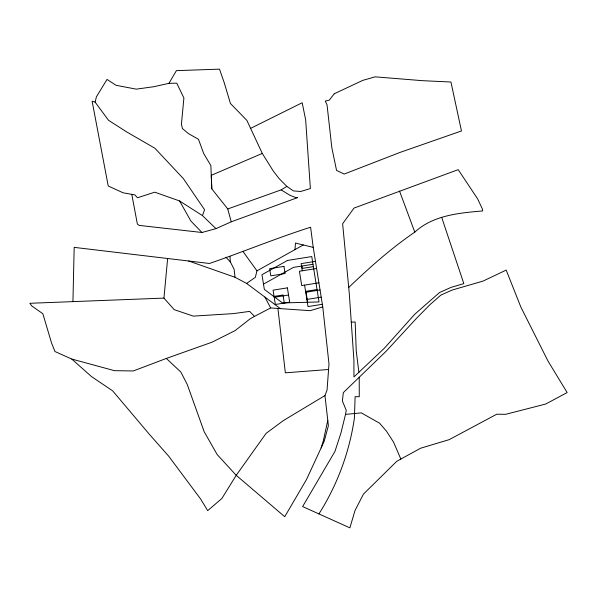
<?xml version="1.0" encoding="UTF-8"?>
<svg xmlns="http://www.w3.org/2000/svg" width="597" height="597" viewBox="0 0 597 597"><rect width="100%" height="100%" fill="white"/><g stroke="black" fill="none" stroke-linecap="round" stroke-linejoin="round"><path stroke-width="0.9" d="M72.938 301.619L74.177 247.367L209.443 263.486C243.278 251.815 276.426 238.106 310.604 227.218L313.224 247.367L322.761 306.895L328.992 363.931L327.044 390.162L324.969 395.565L328.387 425.721L324.156 441.377L306.448 479.63L284.739 516.703L236.218 475.309L217.159 454.548L204.181 431.735L187.219 384.378L180.854 372.058L166.347 358.439L133.295 370.961L114.475 370.67L71.759 359.051L54.976 351.536L51.596 343.133L42.85 313.731L31.79 305.97L29.85 303.291L163.944 298.104L174.197 309.642L193.264 316.119L233.196 313.626L249.65 311.395L254.494 316.373L270.642 307.948L310.149 310.679L322.761 306.895M294.985 249.613L295.463 243.054L313.224 247.367M163.944 298.104L167.638 258.501M327.783 420.348L323.313 440.855L321.119 447.937M345.521 414.385L346.253 410.363L342.394 400.975L343.32 392.632L386.169 351.2L416.631 318.179L430.168 304.492L440.87 295.09L452.093 290.075L483.07 281.083L506.189 270.075L520.845 307.045L548.009 361.066L567.15 392.565L545.673 404.05L505.584 414.333L496.771 414.199L449.205 439.638L420.691 448.19L396.848 461.235L363.469 494.085L355.021 510.51L349.879 527.852L302.627 506.569L334.939 451.422L340.887 433.206L345.521 414.385L361.319 412.878L379.528 423.169L386.513 431.213L393.52 442.078L400.841 459.056M215.972 228.636L202.465 215.621L204.57 209.748L183.398 178.652L154.966 148.287L126.564 131.847L108.512 120.281L95.132 102.154L96.401 96.818L107.02 79.416L116.064 85.304L136.243 89.147L153.892 86.707L168.951 83.334L176.734 83.155L183.898 98.005L181.443 124.206L182.436 128.579L188.495 133.646L198.48 139.288L203.778 153.72L210.868 165.57L211.808 188.861L227.755 208.957L231.248 221.808L215.972 228.636L201.965 232.494L139.146 225.39L137.37 224.076L131.795 194.353M303.321 244.964L256.964 270.844L255.329 277.314L246.628 283.441L235.039 277.277L188.682 261.008M168.951 83.334L176.399 70.64L219.502 69.148L224.211 82.655L230.442 103.497L246.852 120.355L262.284 153.422L273.366 171.182L279.202 178.667L286.829 186.398L293.388 190.898L300.701 191.488L310.373 188.548L305.649 119.796L302.186 102.751L250.479 128.437M318.895 513.898L319.723 512.659A245.203 245.203 0 0 0 344.387 460.287A245.665 245.665 0 0 0 354.417 417.997L355.111 396.669L359.26 396.721L359.23 377.244M348.715 287.463C369.536 267.605 390.953 248.404 414.796 232.143C433.056 215.226 459.048 213.017 482.674 210.928L482.272 208.763L477.66 198.913L458.197 169.652L353.969 208.099L342.633 223.756L349.267 293.246L353.917 360.207L353.946 376.946L384.356 348.23L414.728 314.268L439.526 292.545L451.25 287.299L463.839 283.635L441.758 217.592M227.755 208.957L281.18 189.876L286.829 186.398M324.969 395.565L283.396 420.564L266.143 433.31L236.218 475.309L221.868 498.502L207.689 510.636L200.607 498.995L168.608 456.078L149.362 434.295L112.661 390.863L91.587 376.655L71.759 359.051M254.494 316.373L250.158 318.813L235.031 330.656L211.898 342.245L166.347 358.439M263.486 284.127L293.455 267.396L312.992 264.27M262.284 153.422L211.263 175.339L211.808 188.861M231.248 221.808L297.537 197.622L296.045 197.659L290.03 195.368L281.18 189.876M315.462 261.329L301.142 263.628L302.283 270.784M313.365 266.613L302.254 268.396L301.881 266.046M316.604 268.493L299.425 271.247L301.716 285.567L318.902 282.814M273.792 296.463L283.015 294.985L284.284 302.903M317.044 289.53L305.925 291.314L307.686 302.269M274.224 297.321L288.545 295.022M305.731 292.269L320.052 289.97M306.88 299.433L321.201 297.134M322.343 304.298L308.022 306.589L304.582 285.112M328.581 369.498L285.351 372.827L277.918 308.448M351.275 322.208L355.163 321.984L356.23 350.849L358.879 372.289M95.132 102.154L92.11 101.184L108.236 185.995L123.064 192.794L134.855 194.898L137.474 197.764L154.765 192.182L179.563 200.943L202.465 215.621M246.628 283.441L280.389 308.619M201.965 232.494L190.943 221.114L179.563 200.943M225.935 257.232L230.345 261.919L234.106 269.217L235.039 277.277M243.039 251.546L256.964 270.844M264.941 297.097L270.642 307.948M399.535 191.092L414.796 232.143M229.964 256.426L230.345 261.919M334.253 93.759L329.305 100.117L325.268 101.117L327.029 104.803L331.85 147.795L336.559 170.429L344.208 174.055L399.848 152.481L461.466 130.967L450.944 82.013L422.728 80.699L375.147 76.841L362.894 80.326L334.253 93.759M287.478 260.449L261.971 274.695L264.329 289.403L282.493 302.948L319.029 301.955L311.753 256.561L287.478 260.449M283.956 266.381L269.635 268.68L270.777 275.836L285.097 273.545L283.956 266.381M287.396 287.866L273.075 290.157L275.374 304.477L289.694 302.186L287.396 287.866"/></g></svg>
